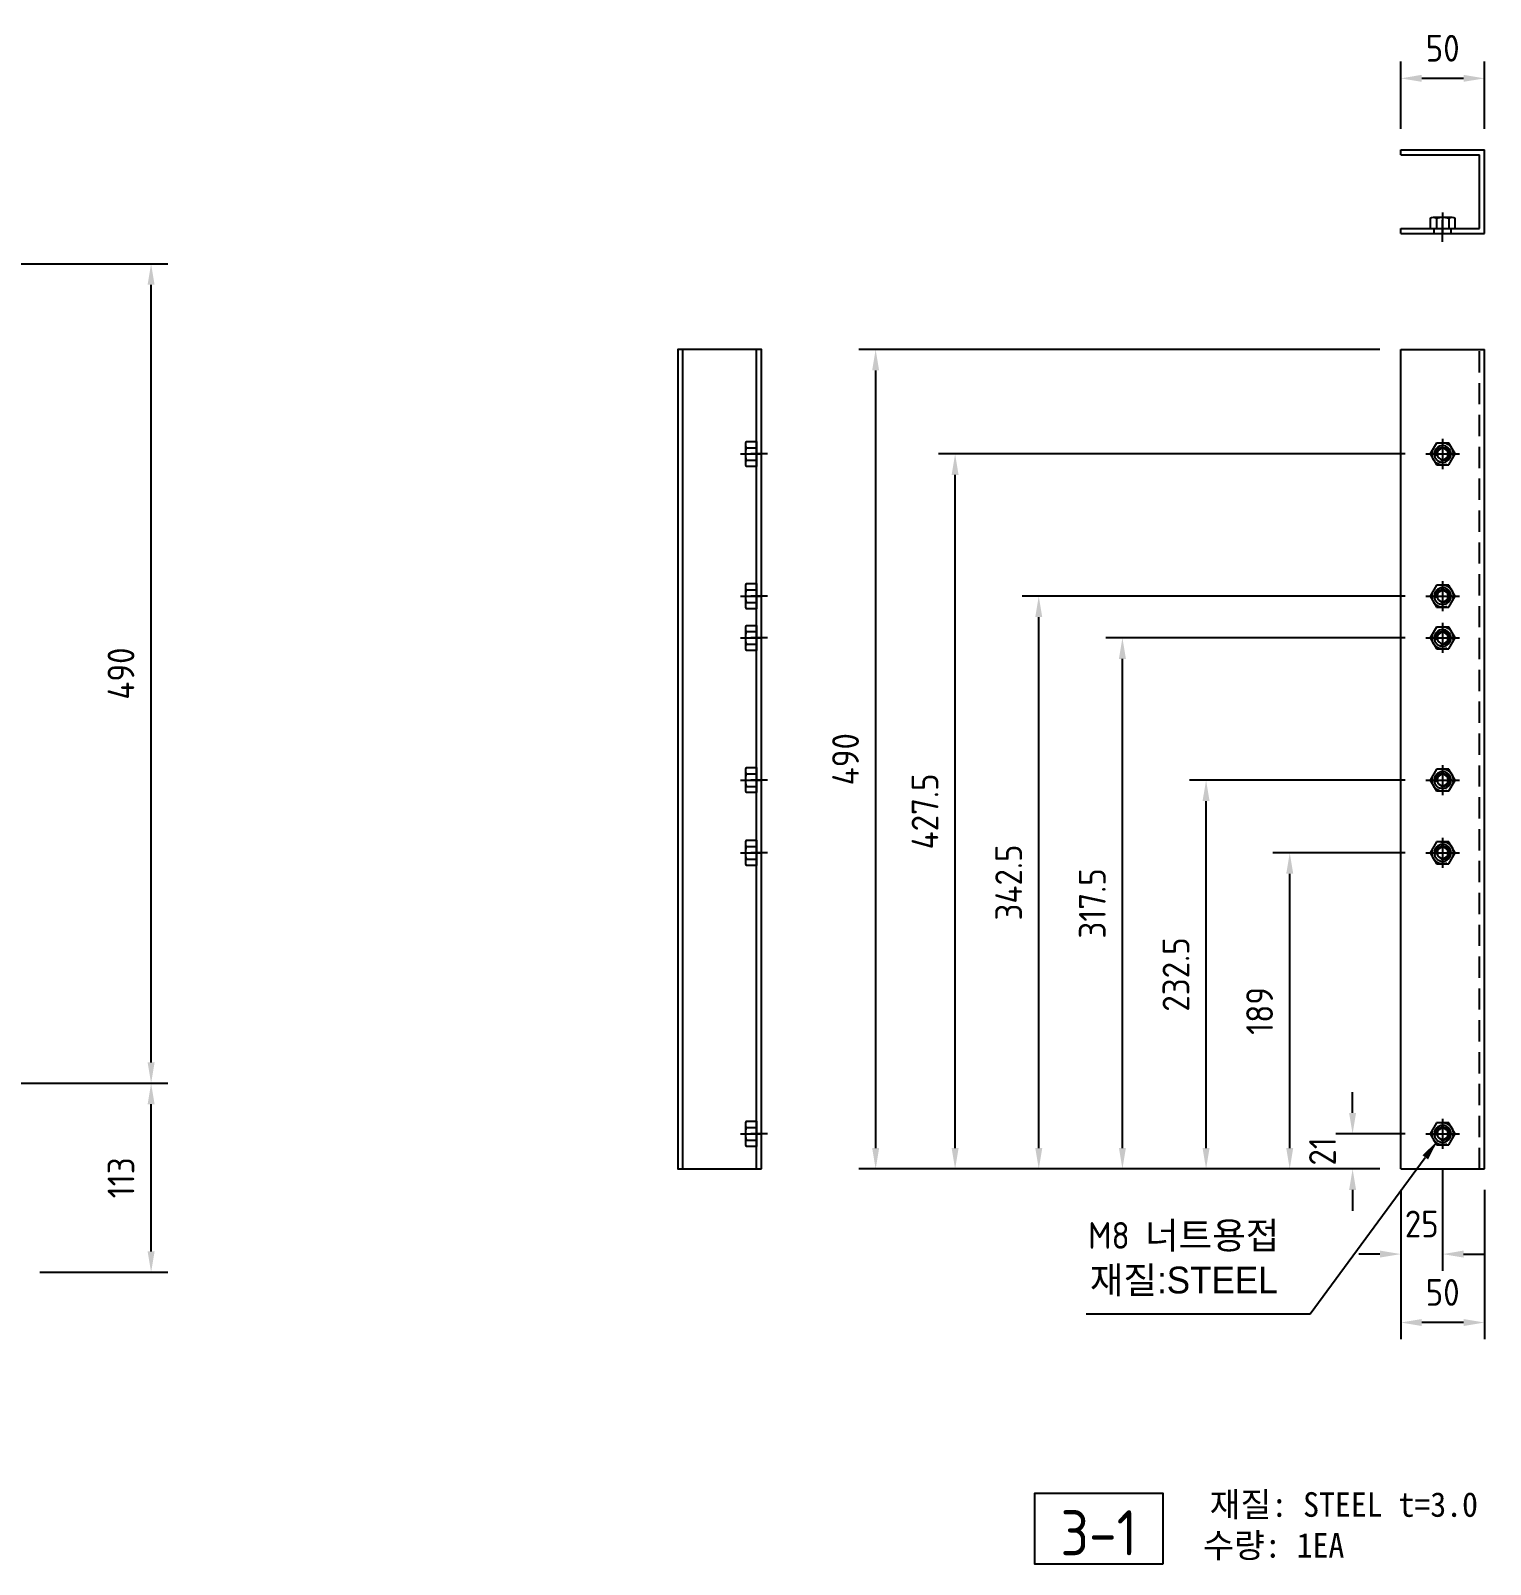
# Model space of a CAD drawing. Header units: millimetres. Extents: x 24815 to 37207, y -9299 to 5469.
# Drawn here: x 32118 to 32990, y 2409 to 3326 of the extents above; entities that cross this region are included whole.
import ezdxf
from ezdxf.enums import TextEntityAlignment as Align

# ---------------------------------------------------------------- set-up
doc = ezdxf.new("R2010")
doc.units = ezdxf.units.MM
for name, pattern in [('CENTER', [50.8, 31.75, -6.35, 6.35, -6.35]), ('CENTERX2', [101.6, 63.5, -12.7, 12.7, -12.7]), ('HIDDEN', [9.525, 6.35, -3.175]), ('HIDDENX2', [19.05, 12.7, -6.35])]:
    doc.linetypes.add(name, pattern=pattern)
for name, color, linetype in [('______', 7, 'Continuous'), ('CENTER', 1, 'CENTER'), ('HIDDEN', 2, 'HIDDEN'), ('THIN', 3, 'Continuous')]:
    doc.layers.add(name, color=color, linetype=linetype)
doc.styles.add('HAN', font='')
doc.styles.get("Standard").update_dxf_attribs({"font": 'ISOCP.SHX', "bigfont": 'WHGTXT.SHX'})
doc.styles.get('HAN').set_extended_font_data('GulimChe')
doc.dimstyles.new('PS-5', dxfattribs={"dimscale": 5, "dimtxt": 3.2, "dimasz": 2.5, "dimexe": 2, "dimexo": 2.5, "dimgap": 2, "dimtad": 1, "dimtoh": 1, "dimrnd": 0.05, "dimzin": 12, "dimdsep": 46, "dimtxsty": 'Standard', "dimcen": 0, "dimclrt": 2, "dimazin": 3, "dimtfac": 1, "dimtofl": 0, "dimtmove": 0, "dimatfit": 3, "dimfxl": 0, "dimtolj": 1, "dimtzin": 0, "dimarcsym": 0})

# ---------------------------------------------------------------- blocks, each defined once
blk = doc.blocks.new('i5thagdfvgsafadsfsdf')
at = {"color": 4}
for p, q in [((14512.22, 10529.27), (14462.22, 10529.27)), ((14462.22, 10039.27), (14462.22, 10529.27)), ((14512.22, 10039.27), (14512.22, 10529.27)), ((14512.22, 10039.27), (14462.22, 10039.27)), ((14512.22, 10039.27), (14462.22, 10039.27))]:
    blk.add_line(p, q, dxfattribs=at)
at = {"color": 2, "linetype": 'HIDDENX2'}
for points in [[(14490.97, 10460.27), (14483.47, 10460.27), (14479.71, 10466.77), (14483.47, 10473.27), (14490.97, 10473.27), (14494.72, 10466.77), (14490.97, 10460.27)], [(14490.97, 10375.27), (14483.47, 10375.27), (14479.71, 10381.77), (14483.47, 10388.27), (14490.97, 10388.27), (14494.72, 10381.77), (14490.97, 10375.27)], [(14490.97, 10350.27), (14483.47, 10350.27), (14479.71, 10356.77), (14483.47, 10363.27), (14490.97, 10363.27), (14494.72, 10356.77), (14490.97, 10350.27)], [(14490.97, 10265.27), (14483.47, 10265.27), (14479.71, 10271.77), (14483.47, 10278.27), (14490.97, 10278.27), (14494.72, 10271.77), (14490.97, 10265.27)], [(14490.97, 10221.77), (14483.47, 10221.77), (14479.71, 10228.27), (14483.47, 10234.77), (14490.97, 10234.77), (14494.72, 10228.27), (14490.97, 10221.77)], [(14490.97, 10053.77), (14483.47, 10053.77), (14479.71, 10060.27), (14483.47, 10066.77), (14490.97, 10066.77), (14494.72, 10060.27), (14490.97, 10053.77)]]:
    blk.add_lwpolyline(points, dxfattribs=at)
for centre in [(14487.22, 10466.77), (14487.22, 10381.77), (14487.22, 10356.77), (14487.22, 10271.77), (14487.22, 10228.27), (14487.22, 10060.27)]:
    blk.add_circle(centre, 6.5, dxfattribs=at)
at = {"color": 4}
for centre in [(14487.22, 10466.77), (14487.22, 10381.77), (14487.22, 10356.77), (14487.22, 10271.77), (14487.22, 10228.27), (14487.22, 10060.27)]:
    blk.add_circle(centre, 5, dxfattribs=at)
for centre in [(14487.22, 10466.77), (14487.22, 10381.77), (14487.22, 10356.77), (14487.22, 10271.77), (14487.22, 10228.27), (14487.22, 10060.27)]:
    blk.add_circle(centre, 3.32)
at = {"layer": 'CENTER'}
for p, q in [((14487.22, 10475.77), (14487.22, 10457.77)), ((14497.22, 10466.77), (14477.21, 10466.77)), ((14487.22, 10390.77), (14487.22, 10372.77)), ((14497.22, 10381.77), (14477.21, 10381.77)), ((14487.22, 10365.77), (14487.22, 10347.77)), ((14497.22, 10356.77), (14477.21, 10356.77)), ((14487.22, 10280.77), (14487.22, 10262.77)), ((14497.22, 10271.77), (14477.21, 10271.77)), ((14487.22, 10237.27), (14487.22, 10219.27)), ((14497.22, 10228.27), (14477.21, 10228.27)), ((14487.22, 10069.27), (14487.22, 10051.27)), ((14497.22, 10060.27), (14477.21, 10060.27))]:
    blk.add_line(p, q, dxfattribs=at)
at = {"layer": 'HIDDEN', "color": 2, "linetype": 'HIDDENX2'}
blk.add_line((14465.22, 10039.27), (14465.22, 10529.27), dxfattribs=at)
at = {"layer": 'THIN'}
for centre in [(14487.22, 10466.77), (14487.22, 10381.77), (14487.22, 10356.77), (14487.22, 10271.77), (14487.22, 10228.27), (14487.22, 10060.27)]:
    blk.add_arc(centre, 4, 345, 285, dxfattribs=at)
blk = doc.blocks.new('*D353')
at = {"color": 0, "lineweight": -2}
for p, q in [((32936.74, 3267.11), (32936.74, 3307.37)), ((32986.74, 3267.11), (32986.74, 3307.37)), ((32974.24, 3297.37), (32949.24, 3297.37))]:
    blk.add_line(p, q, dxfattribs=at)
at = {"color": 0}
for points in [[(32949.24, 3299.46), (32949.24, 3295.29), (32936.74, 3297.37)], [(32974.24, 3299.46), (32974.24, 3295.29), (32986.74, 3297.37)]]:
    blk.add_solid(points, dxfattribs=at)
at = {"layer": 'Defpoints', "color": 0}
for p in [(32936.74, 3297.37), (32936.74, 3254.61), (32986.74, 3254.61)]:
    blk.add_point(p, dxfattribs=at)
at = {"color": 2, "insert": (32961.74, 3315.37), "char_height": 16, "attachment_point": 5}
blk.add_mtext('\\A1;50', dxfattribs=at)
blk = doc.blocks.new('*D354')
at = {"color": 0, "lineweight": -2}
for p, q in [((32999.24, 3254.61), (33052.57, 3254.61)), ((33042.57, 3242.11), (33042.57, 3217.11)), ((32999.24, 3204.61), (33052.57, 3204.61))]:
    blk.add_line(p, q, dxfattribs=at)
at = {"color": 0}
for points in [[(33040.49, 3242.11), (33044.65, 3242.11), (33042.57, 3254.61)], [(33040.49, 3217.11), (33044.65, 3217.11), (33042.57, 3204.61)]]:
    blk.add_solid(points, dxfattribs=at)
at = {"layer": 'Defpoints', "color": 0}
for p in [(32986.74, 3254.61), (32986.74, 3204.61), (33042.57, 3204.61)]:
    blk.add_point(p, dxfattribs=at)
at = {"color": 2, "insert": (33024.57, 3229.61), "char_height": 16, "attachment_point": 5, "rotation": 90}
blk.add_mtext('\\A1;50', dxfattribs=at)
blk = doc.blocks.new('756erafsdfadsfadsfasdf')
at = {"color": 4}
for p, q in [((20879.68, 8164.03), (20389.68, 8164.03)), ((20879.68, 8120.03), (20389.68, 8120.03))]:
    blk.add_line(p, q, dxfattribs=at)
for p, q in [((20448.43, 8158.11), (20448.43, 8164.03)), ((20455.93, 8158.11), (20455.93, 8164.03)), ((20533.43, 8158.11), (20533.43, 8164.03)), ((20540.93, 8158.11), (20540.93, 8164.03)), ((20558.43, 8158.11), (20558.43, 8164.03)), ((20565.93, 8158.11), (20565.93, 8164.03)), ((20643.43, 8158.11), (20643.43, 8164.03)), ((20650.93, 8158.11), (20650.93, 8164.03)), ((20686.93, 8158.11), (20686.93, 8164.03)), ((20694.43, 8158.11), (20694.43, 8164.03)), ((20854.93, 8158.11), (20854.93, 8164.03)), ((20862.43, 8158.11), (20862.43, 8164.03)), ((20457.81, 8157.53), (20446.55, 8157.53)), ((20542.81, 8157.53), (20531.55, 8157.53)), ((20567.81, 8157.53), (20556.55, 8157.53)), ((20652.81, 8157.53), (20641.55, 8157.53)), ((20696.31, 8157.53), (20685.05, 8157.53)), ((20864.31, 8157.53), (20853.05, 8157.53))]:
    blk.add_line(p, q)
at = {"color": 1, "linetype": 'CENTERX2'}
for p, q in [((20452.18, 8170.53), (20452.18, 8160.53)), ((20537.18, 8170.53), (20537.18, 8160.53)), ((20562.18, 8170.53), (20562.18, 8160.53)), ((20647.18, 8170.53), (20647.18, 8160.53)), ((20690.68, 8170.53), (20690.68, 8160.53)), ((20858.68, 8170.53), (20858.68, 8160.53))]:
    blk.add_line(p, q, dxfattribs=at)
at = {"color": 4}
blk.add_lwpolyline([(20879.68, 8167.03), (20389.68, 8167.03), (20389.68, 8117.03), (20879.68, 8117.03)], close=True, dxfattribs=at)
for points in [[(20459.68, 8164.03), (20459.68, 8158.11, -0.309401), (20455.93, 8158.11, -0.154701), (20448.43, 8158.11, -0.309401), (20444.67, 8158.11), (20444.67, 8164.03), (20459.68, 8164.03)], [(20544.68, 8164.03), (20544.68, 8158.11, -0.309401), (20540.93, 8158.11, -0.154701), (20533.43, 8158.11, -0.309401), (20529.67, 8158.11), (20529.67, 8164.03), (20544.68, 8164.03)], [(20569.68, 8164.03), (20569.68, 8158.11, -0.309401), (20565.93, 8158.11, -0.154701), (20558.43, 8158.11, -0.309401), (20554.67, 8158.11), (20554.67, 8164.03), (20569.68, 8164.03)], [(20654.68, 8164.03), (20654.68, 8158.11, -0.309401), (20650.93, 8158.11, -0.154701), (20643.43, 8158.11, -0.309401), (20639.67, 8158.11), (20639.67, 8164.03), (20654.68, 8164.03)], [(20698.18, 8164.03), (20698.18, 8158.11, -0.309401), (20694.43, 8158.11, -0.154701), (20686.93, 8158.11, -0.309401), (20683.17, 8158.11), (20683.17, 8164.03), (20698.18, 8164.03)], [(20866.18, 8164.03), (20866.18, 8158.11, -0.309401), (20862.43, 8158.11, -0.154701), (20854.93, 8158.11, -0.309401), (20851.17, 8158.11), (20851.17, 8164.03), (20866.18, 8164.03)]]:
    blk.add_lwpolyline(points, format="xyb")
at = {"layer": 'CENTER'}
for p, q in [((20452.18, 8154.53), (20452.18, 8167.03)), ((20537.18, 8154.53), (20537.18, 8167.03)), ((20562.18, 8154.53), (20562.18, 8167.03)), ((20647.18, 8154.53), (20647.18, 8167.03)), ((20690.68, 8154.53), (20690.68, 8167.03)), ((20858.68, 8154.53), (20858.68, 8167.03))]:
    blk.add_line(p, q, dxfattribs=at)
blk = doc.blocks.new('*D177')
at = {"color": 0, "lineweight": -2}
for p, q in [((32961.74, 2644.76), (32961.74, 2584.34)), ((32936.74, 2632.76), (32936.74, 2584.34)), ((32924.24, 2594.34), (32911.74, 2594.34)), ((32974.24, 2594.34), (32986.74, 2594.34))]:
    blk.add_line(p, q, dxfattribs=at)
at = {"color": 0}
for points in [[(32924.24, 2596.43), (32924.24, 2592.26), (32936.74, 2594.34)], [(32974.24, 2596.43), (32974.24, 2592.26), (32961.74, 2594.34)]]:
    blk.add_solid(points, dxfattribs=at)
at = {"layer": 'Defpoints', "color": 0}
for p in [(32961.74, 2657.26), (32936.74, 2645.26), (32961.74, 2594.34)]:
    blk.add_point(p, dxfattribs=at)
at = {"color": 2, "insert": (32949.24, 2612.34), "char_height": 16, "attachment_point": 5}
blk.add_mtext('\\A1;25', dxfattribs=at)
blk = doc.blocks.new('*D178')
at = {"color": 0, "lineweight": -2}
for p, q in [((32936.74, 2632.76), (32936.74, 2543.42)), ((32986.74, 2632.76), (32986.74, 2543.42)), ((32974.24, 2553.42), (32949.24, 2553.42))]:
    blk.add_line(p, q, dxfattribs=at)
at = {"color": 0}
for points in [[(32949.24, 2555.5), (32949.24, 2551.34), (32936.74, 2553.42)], [(32974.24, 2555.5), (32974.24, 2551.34), (32986.74, 2553.42)]]:
    blk.add_solid(points, dxfattribs=at)
at = {"layer": 'Defpoints', "color": 0}
for p in [(32936.74, 2645.26), (32986.74, 2645.26), (32936.74, 2553.42)]:
    blk.add_point(p, dxfattribs=at)
at = {"color": 2, "insert": (32961.74, 2571.42), "char_height": 16, "attachment_point": 5}
blk.add_mtext('\\A1;50', dxfattribs=at)
blk = doc.blocks.new('*D179')
at = {"color": 0, "lineweight": -2}
for p, q in [((32907.92, 2678.76), (32907.92, 2691.26)), ((32939.24, 2666.26), (32897.92, 2666.26)), ((32924.24, 2645.26), (32897.92, 2645.26)), ((32907.92, 2632.76), (32907.92, 2620.26))]:
    blk.add_line(p, q, dxfattribs=at)
at = {"color": 0}
for points in [[(32905.83, 2678.76), (32910, 2678.76), (32907.92, 2666.26)], [(32905.83, 2632.76), (32910, 2632.76), (32907.92, 2645.26)]]:
    blk.add_solid(points, dxfattribs=at)
at = {"layer": 'Defpoints', "color": 0}
for p in [(32907.92, 2666.26), (32951.74, 2666.26), (32936.74, 2645.26)]:
    blk.add_point(p, dxfattribs=at)
at = {"color": 2, "insert": (32889.92, 2655.76), "char_height": 16, "attachment_point": 5, "rotation": 90}
blk.add_mtext('\\A1;21', dxfattribs=at)
blk = doc.blocks.new('*D355')
at = {"layer": '______', "color": 0, "lineweight": -2, "ltscale": 10}
for p, q in [((32939.24, 2834.26), (32860.34, 2834.26)), ((32870.34, 2657.76), (32870.34, 2821.76)), ((32924.24, 2645.26), (32860.34, 2645.26))]:
    blk.add_line(p, q, dxfattribs=at)
at = {"layer": '______', "color": 0, "ltscale": 10}
for points in [[(32868.25, 2821.76), (32872.42, 2821.76), (32870.34, 2834.26)], [(32868.25, 2657.76), (32872.42, 2657.76), (32870.34, 2645.26)]]:
    blk.add_solid(points, dxfattribs=at)
at = {"layer": 'Defpoints', "color": 0, "ltscale": 10}
for p in [(32870.34, 2834.26), (32951.74, 2834.26), (32936.74, 2645.26)]:
    blk.add_point(p, dxfattribs=at)
at = {"layer": '______', "color": 2, "ltscale": 10, "insert": (32852.34, 2739.76), "char_height": 16, "attachment_point": 5, "rotation": 90}
blk.add_mtext('\\A1;189', dxfattribs=at)
blk = doc.blocks.new('*D356')
at = {"layer": '______', "color": 0, "lineweight": -2, "ltscale": 10}
for p, q in [((32939.24, 2877.76), (32810.34, 2877.76)), ((32820.34, 2657.76), (32820.34, 2865.26)), ((32924.24, 2645.26), (32810.34, 2645.26))]:
    blk.add_line(p, q, dxfattribs=at)
at = {"layer": '______', "color": 0, "ltscale": 10}
for points in [[(32818.25, 2865.26), (32822.42, 2865.26), (32820.34, 2877.76)], [(32818.25, 2657.76), (32822.42, 2657.76), (32820.34, 2645.26)]]:
    blk.add_solid(points, dxfattribs=at)
at = {"layer": 'Defpoints', "color": 0, "ltscale": 10}
for p in [(32820.34, 2877.76), (32951.74, 2877.76), (32936.74, 2645.26)]:
    blk.add_point(p, dxfattribs=at)
at = {"layer": '______', "color": 2, "ltscale": 10, "insert": (32802.34, 2761.51), "char_height": 16, "attachment_point": 5, "rotation": 90}
blk.add_mtext('\\A1;232.5', dxfattribs=at)
blk = doc.blocks.new('*D357')
at = {"layer": '______', "color": 0, "lineweight": -2, "ltscale": 10}
for p, q in [((32939.24, 2962.76), (32760.34, 2962.76)), ((32770.34, 2657.76), (32770.34, 2950.26)), ((32924.24, 2645.26), (32760.34, 2645.26))]:
    blk.add_line(p, q, dxfattribs=at)
at = {"layer": '______', "color": 0, "ltscale": 10}
for points in [[(32768.25, 2950.26), (32772.42, 2950.26), (32770.34, 2962.76)], [(32768.25, 2657.76), (32772.42, 2657.76), (32770.34, 2645.26)]]:
    blk.add_solid(points, dxfattribs=at)
at = {"layer": 'Defpoints', "color": 0, "ltscale": 10}
for p in [(32770.34, 2962.76), (32951.74, 2962.76), (32936.74, 2645.26)]:
    blk.add_point(p, dxfattribs=at)
at = {"layer": '______', "color": 2, "ltscale": 10, "insert": (32752.34, 2804.01), "char_height": 16, "attachment_point": 5, "rotation": 90}
blk.add_mtext('\\A1;317.5', dxfattribs=at)
blk = doc.blocks.new('*D358')
at = {"layer": '______', "color": 0, "lineweight": -2, "ltscale": 10}
for p, q in [((32939.24, 2987.76), (32710.34, 2987.76)), ((32720.34, 2657.76), (32720.34, 2975.26)), ((32924.24, 2645.26), (32710.34, 2645.26))]:
    blk.add_line(p, q, dxfattribs=at)
at = {"layer": '______', "color": 0, "ltscale": 10}
for points in [[(32718.25, 2975.26), (32722.42, 2975.26), (32720.34, 2987.76)], [(32718.25, 2657.76), (32722.42, 2657.76), (32720.34, 2645.26)]]:
    blk.add_solid(points, dxfattribs=at)
at = {"layer": 'Defpoints', "color": 0, "ltscale": 10}
for p in [(32720.34, 2987.76), (32951.74, 2987.76), (32936.74, 2645.26)]:
    blk.add_point(p, dxfattribs=at)
at = {"layer": '______', "color": 2, "ltscale": 10, "insert": (32702.34, 2816.51), "char_height": 16, "attachment_point": 5, "rotation": 90}
blk.add_mtext('\\A1;342.5', dxfattribs=at)
blk = doc.blocks.new('*D359')
at = {"layer": '______', "color": 0, "lineweight": -2, "ltscale": 10}
for p, q in [((32939.24, 3072.76), (32660.34, 3072.76)), ((32670.34, 2657.76), (32670.34, 3060.26)), ((32924.24, 2645.26), (32660.34, 2645.26))]:
    blk.add_line(p, q, dxfattribs=at)
at = {"layer": '______', "color": 0, "ltscale": 10}
for points in [[(32668.25, 3060.26), (32672.42, 3060.26), (32670.34, 3072.76)], [(32668.25, 2657.76), (32672.42, 2657.76), (32670.34, 2645.26)]]:
    blk.add_solid(points, dxfattribs=at)
at = {"layer": 'Defpoints', "color": 0, "ltscale": 10}
for p in [(32670.34, 3072.76), (32951.74, 3072.76), (32936.74, 2645.26)]:
    blk.add_point(p, dxfattribs=at)
at = {"layer": '______', "color": 2, "ltscale": 10, "insert": (32652.34, 2859.01), "char_height": 16, "attachment_point": 5, "rotation": 90}
blk.add_mtext('\\A1;427.5', dxfattribs=at)
blk = doc.blocks.new('*D360')
at = {"layer": '______', "color": 0, "lineweight": -2, "ltscale": 10}
for p, q in [((32882.6, 2558.71), (32951.37, 2652.17)), ((32748.62, 2558.71), (32882.6, 2558.71))]:
    blk.add_line(p, q, dxfattribs=at)
at = {"layer": '______', "color": 0, "ltscale": 10}
blk.add_solid([(32949.69, 2653.4), (32953.05, 2650.93), (32958.78, 2662.24)], dxfattribs=at)
at = {"layer": 'Defpoints', "color": 0, "ltscale": 10}
for p in [(32964.71, 2670.29), (32958.78, 2662.24)]:
    blk.add_point(p, dxfattribs=at)
at = {"layer": '______', "color": 2, "ltscale": 10, "insert": (32806.99, 2591.31), "char_height": 16, "attachment_point": 5}
blk.add_mtext('\\A1;M8 {\\fGulim|b0|i0|c129|p50;너트용접\\P재질:STEEL}', dxfattribs=at)
blk = doc.blocks.new('*D362')
at = {"layer": '______', "color": 0, "lineweight": -2, "ltscale": 10}
for p, q in [((32924.24, 3135.26), (32612.85, 3135.26)), ((32622.85, 3122.76), (32622.85, 2657.76)), ((32924.24, 2645.26), (32612.85, 2645.26))]:
    blk.add_line(p, q, dxfattribs=at)
at = {"layer": '______', "color": 0, "ltscale": 10}
for points in [[(32620.77, 3122.76), (32624.93, 3122.76), (32622.85, 3135.26)], [(32620.77, 2657.76), (32624.93, 2657.76), (32622.85, 2645.26)]]:
    blk.add_solid(points, dxfattribs=at)
at = {"layer": 'Defpoints', "color": 0, "ltscale": 10}
for p in [(32936.74, 3135.26), (32622.85, 2645.26), (32936.74, 2645.26)]:
    blk.add_point(p, dxfattribs=at)
at = {"layer": '______', "color": 2, "ltscale": 10, "insert": (32604.85, 2890.26), "char_height": 16, "attachment_point": 5, "rotation": 90}
blk.add_mtext('\\A1;490', dxfattribs=at)
blk = doc.blocks.new('*D367')
at = {"layer": '______', "color": 0, "lineweight": -2, "ltscale": 10}
for p, q in [((31962.04, 2696.46), (32199.79, 2696.46)), ((32189.79, 2595.96), (32189.79, 2683.96)), ((32123.28, 2583.46), (32199.79, 2583.46))]:
    blk.add_line(p, q, dxfattribs=at)
at = {"layer": '______', "color": 0, "ltscale": 10}
for points in [[(32187.7, 2683.96), (32191.87, 2683.96), (32189.79, 2696.46)], [(32187.7, 2595.96), (32191.87, 2595.96), (32189.79, 2583.46)]]:
    blk.add_solid(points, dxfattribs=at)
at = {"layer": 'Defpoints', "color": 0, "ltscale": 10}
for p in [(31949.54, 2696.46), (32189.79, 2696.46), (32110.78, 2583.46)]:
    blk.add_point(p, dxfattribs=at)
at = {"layer": '______', "color": 2, "ltscale": 10, "insert": (32171.79, 2639.96), "char_height": 16, "attachment_point": 5, "rotation": 90}
blk.add_mtext('\\A1;113', dxfattribs=at)
blk = doc.blocks.new('*D368')
at = {"layer": '______', "color": 0, "lineweight": -2, "ltscale": 10}
for p, q in [((31962.04, 3186.46), (32199.79, 3186.46)), ((32189.79, 2708.96), (32189.79, 3173.96)), ((31962.04, 2696.46), (32199.79, 2696.46))]:
    blk.add_line(p, q, dxfattribs=at)
at = {"layer": '______', "color": 0, "ltscale": 10}
for points in [[(32187.7, 3173.96), (32191.87, 3173.96), (32189.79, 3186.46)], [(32187.7, 2708.96), (32191.87, 2708.96), (32189.79, 2696.46)]]:
    blk.add_solid(points, dxfattribs=at)
at = {"layer": 'Defpoints', "color": 0, "ltscale": 10}
for p in [(31949.54, 3186.46), (32189.79, 3186.46), (31949.54, 2696.46)]:
    blk.add_point(p, dxfattribs=at)
at = {"layer": '______', "color": 2, "ltscale": 10, "insert": (32171.79, 2941.46), "char_height": 16, "attachment_point": 5, "rotation": 90}
blk.add_mtext('\\A1;490', dxfattribs=at)

msp = doc.modelspace()

# ---------------------------------------------------------------- linework, layer by layer
at = {"color": 4}
for p, q in [((32936.745, 3254.609), (32986.745, 3254.609)), ((32936.745, 3251.609), (32936.745, 3254.609)), ((32936.745, 3251.609), (32983.745, 3251.609)), ((32983.745, 3207.609), (32983.745, 3251.609)), ((32986.745, 3204.609), (32986.745, 3254.609)), ((32936.745, 3207.609), (32983.745, 3207.609)), ((32936.745, 3204.609), (32936.745, 3207.609)), ((32936.745, 3204.609), (32986.745, 3204.609))]:
    msp.add_line(p, q, dxfattribs=at)
for p, q in [((32967.374, 3214.109), (32956.115, 3214.109)), ((32957.992, 3213.528), (32957.992, 3207.609)), ((32965.497, 3213.528), (32965.497, 3207.609))]:
    msp.add_line(p, q)
at = {"color": 1}
msp.add_line((32961.745, 3199.609), (32961.745, 3212.609), dxfattribs=at)
at = {"color": 1, "linetype": 'CENTERX2'}
msp.add_line((32961.745, 3201.109), (32961.745, 3211.109), dxfattribs=at)
at = {"color": 2}
for p, q in [((32956.745, 3204.609), (32956.745, 3207.609)), ((32966.745, 3204.609), (32966.745, 3207.609))]:
    msp.add_line(p, q, dxfattribs=at)
msp.add_lwpolyline([(32969.25, 3207.609), (32969.25, 3213.528, 0.3094011), (32965.497, 3213.528, 0.1547005), (32957.992, 3213.528, 0.3094011), (32954.239, 3213.528), (32954.239, 3207.609), (32969.25, 3207.609)], format="xyb")
msp.add_lwpolyline([(32794.439, 2408.838), (32717.988, 2408.838), (32717.988, 2451.441), (32794.439, 2451.441)], close=True)
at = {"layer": 'CENTER'}
msp.add_line((32961.745, 3217.109), (32961.745, 3204.609), dxfattribs=at)

# ---------------------------------------------------------------- block references
at = {"layer": '______', "rotation": 270}
msp.add_blockref('756erafsdfadsfadsfasdf', (24387.635, 23524.944), dxfattribs=at)
at = {"layer": '______', "xscale": -1}
msp.add_blockref('i5thagdfvgsafadsfsdf', (47448.962, -7394.007), dxfattribs=at)

# ---------------------------------------------------------------- texts
at = {"color": 2, "style": 'HAN'}
for s, p in [('재질: STEEL t=3.0', (32822.455, 2451.958)), ('수량: 1EA', (32818.579, 2427.567, 0))]:
    msp.add_text(s, height=14.7, dxfattribs=at).set_placement(p, align=Align.TOP_LEFT)
at = {"color": 1}
msp.add_text('3-1', height=27, dxfattribs=at).set_placement((32756.186, 2427.731), align=Align.MIDDLE)

# ---------------------------------------------------------------- dimensions: what is measured, and where the dimension line sits
for base, p1, p2, picture, middle in [((32936.745, 3297.373), (32986.745, 3254.609), (32936.745, 3254.609), '*D353', (32961.745, 3315.373)), ((32936.745, 2553.42), (32986.745, 2645.265), (32936.745, 2645.265), '*D178', (32961.745, 2571.42))]:
    dim = msp.add_linear_dim(base=base, p1=p1, p2=p2, dimstyle='PS-5')
    dim.commit()
    dim.dimension.update_dxf_attribs({"geometry": picture, "text_midpoint": middle})
dim = msp.add_linear_dim(base=(33042.569, 3204.609), p1=(32986.745, 3254.609), p2=(32986.745, 3204.609), angle=90, dimstyle='PS-5')
dim.commit()
dim.dimension.update_dxf_attribs({"geometry": '*D354', "text_midpoint": (33024.569, 3229.609)})
dim = msp.add_linear_dim(base=(32907.918, 2666.265), p1=(32936.745, 2645.265), p2=(32951.739, 2666.265), angle=90, dimstyle='PS-5')
dim.commit()
dim.dimension.update_dxf_attribs({"geometry": '*D179', "text_midpoint": (32907.918, 2655.765), "dimtype": 160})
dim = msp.add_linear_dim(base=(32961.745, 2594.343), p1=(32936.745, 2645.265), p2=(32961.745, 2657.265), dimstyle='PS-5')
dim.commit()
dim.dimension.update_dxf_attribs({"geometry": '*D177', "text_midpoint": (32949.245, 2594.343), "dimtype": 160})
at = {"layer": '______', "ltscale": 10}
dim = msp.add_linear_dim(base=(32189.787, 3186.462), p1=(31949.54, 2696.462), p2=(31949.54, 3186.462), angle=90, dimstyle='PS-5', override={"dimtmove": 1}, dxfattribs=at)
dim.commit()
dim.dimension.update_dxf_attribs({"geometry": '*D368', "text_midpoint": (32171.787, 2941.462)})
for base, p1, p2, picture, middle in [((32622.851, 2645.265), (32936.745, 3135.265), (32936.745, 2645.265), '*D362', (32604.851, 2890.265)), ((32670.337, 3072.765), (32936.745, 2645.265), (32951.739, 3072.765), '*D359', (32652.335, 2859.015)), ((32720.337, 2987.765), (32936.745, 2645.265), (32951.739, 2987.765), '*D358', (32702.335, 2816.515)), ((32770.337, 2962.765), (32936.745, 2645.265), (32951.739, 2962.765), '*D357', (32752.337, 2804.015)), ((32820.337, 2877.765), (32936.745, 2645.265), (32951.739, 2877.765), '*D356', (32802.335, 2761.515)), ((32870.337, 2834.265), (32936.745, 2645.265), (32951.739, 2834.265), '*D355', (32852.337, 2739.765)), ((32189.787, 2696.462), (32110.781, 2583.462), (31949.54, 2696.462), '*D367', (32171.787, 2639.962))]:
    dim = msp.add_linear_dim(base=base, p1=p1, p2=p2, angle=90, dimstyle='PS-5', dxfattribs=at)
    dim.commit()
    dim.dimension.update_dxf_attribs({"geometry": picture, "text_midpoint": middle})
dim = msp.add_diameter_dim_2p(p1=(32964.708, 2670.292), p2=(32958.781, 2662.238), text='M8 {\\fGulim|b0|i0|c129|p50;너트용접\\P재질:STEEL}', dimstyle='PS-5', dxfattribs=at)
dim.commit()
dim.dimension.update_dxf_attribs({"geometry": '*D360', "text_midpoint": (32806.992, 2558.712), "dimtype": 163})

doc.saveas('drawing.dxf')
